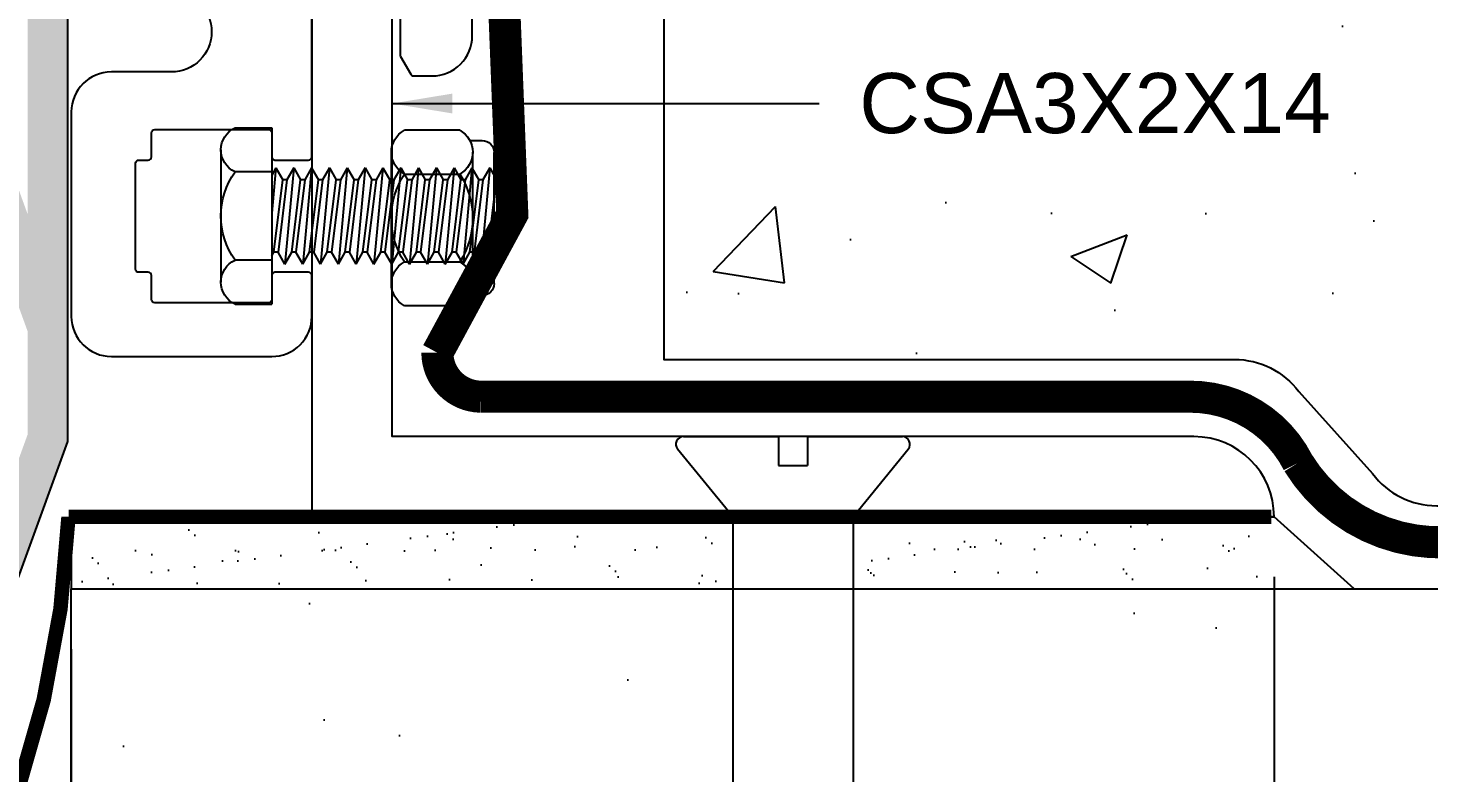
# Model space of a CAD drawing. Header units: inches. Extents: x 7.7 to 47.3, y -8.1 to 5.2.
# Drawn here: x 21.328 to 25.696, y -2.976 to -0.653 of the extents above; entities that cross this region are included whole.
import ezdxf

# ---------------------------------------------------------------- set-up
doc = ezdxf.new("R2010")
doc.units = ezdxf.units.IN
doc.header["$MEASUREMENT"] = 0
for name, color, linetype in [('Anchors', 4, 'Continuous'), ('Conditions', 1, 'Continuous'), ('Dimensions', 3, 'Continuous'), ('Fillers', 2, 'Continuous'), ('Metals', 7, 'Continuous'), ('Seal', 5, 'Continuous'), ('Text', 2, 'Continuous')]:
    doc.layers.add(name, color=color, linetype=linetype)
doc.styles.add('ARIAL', font='arial.ttf')
doc.dimstyles.new('Arial', dxfattribs={"dimscale": 1.5, "dimtxt": 0.125, "dimasz": 0.125, "dimexe": 0.125, "dimexo": 0.125, "dimgap": 0.125, "dimtad": 0, "dimtih": 1, "dimtoh": 1, "dimdec": 4, "dimzin": 0, "dimdsep": 46, "dimlunit": 4, "dimtxsty": 'ARIAL', "dimcen": 0.125, "dimadec": 0, "dimazin": 0, "dimtfac": 1, "dimtdec": 4, "dimtofl": 0, "dimtmove": 0, "dimatfit": 3, "dimfxl": 0, "dimfrac": 2, "dimtolj": 1, "dimtzin": 0, "dimarcsym": 0})
pattern_1 = [(37.50000000000001, (8.328553818925364, -6.442875566541434), (-0.006299335810960816, 0.1926823769013159), [0, -0.152, 0, -0.17, 0, -0.1625]), (7.499999999999999, (8.328553818925364, -6.442875566541434), (0.1769776705267727, 0.282214606522974), [0, -0.082, 0, -0.137, 0, -0.0525]), (327.5, (8.205553818925367, -6.442875566541434), (0.3114141861751495, 0.0005659053536964499), [0, -0.05, 0, -0.18, 0, -0.235]), (317.5, (8.205553818925367, -6.442875566541434), (0.3006126604572293, 0.08776755649342492), [0, -0.025, 0, -0.118, 0, -0.135])]

# ---------------------------------------------------------------- blocks, each defined once
blk = doc.blocks.new('PLZ1')
blk.add_lwpolyline([(0.2649999999999997, 8.881784197001252e-16, -0.4142135623730711), (0.2749999999999995, -0.009999999999999787), (0.2750000000000021, -0.5598205080756875, 0.1316524975873954), (0.2763397459621579, -0.5648205080756883), (0.3081976404784053, -0.6199999999999983, 0.2679491924311732), (0.3168578945162501, -0.6249999999999991), (0.3750000000000018, -0.6249999999999991, 0.414213562373097), (0.5000000000000018, -0.4999999999999991), (0.4999999999999973, 0.7850000000000019, 1), (0.3199999999999978, 0.785000000000001, -0.1989123673796777), (0.3170710678118633, 0.7779289321881349), (0.3012132034355937, 0.7620710678118661, 0.4142135623730763), (0.3012132034355937, 0.7479289321881355), (0.3170710678118633, 0.7320710678118658, -0.1989123673796564), (0.3199999999999978, 0.7250000000000005, -0.1989123673796497), (0.3170710678118633, 0.7179289321881361), (0.3012132034355945, 0.7020710678118665, 0.4142135623731135), (0.3012132034355945, 0.687928932188135), (0.3170710678118633, 0.6720710678118662, -0.1989123673796546), (0.3199999999999987, 0.6650000000000009, -0.198912367379622), (0.3170710678118642, 0.6579289321881365), (0.3012132034355945, 0.642071067811866, 0.4142135623730765), (0.3012132034355945, 0.6279289321881345), (0.3170710678118633, 0.6120710678118657, -0.1989123673796316), (0.3199999999999978, 0.6050000000000004, -0.1989123673796566), (0.3170710678118633, 0.5979289321881351), (0.3012132034355945, 0.5820710678118663, 0.4142135623730949), (0.3012132034355954, 0.5679289321881349), (0.3170710678118633, 0.5520710678118661, -0.1989123673796383), (0.3199999999999987, 0.5450000000000008, -0.1989123673796336), (0.3170710678118642, 0.5379289321881364), (0.3012132034355945, 0.5220710678118659, 0.4142135623730953), (0.3012132034355945, 0.5079289321881353), (0.3170710678118642, 0.4920710678118665, -0.1989123673796485), (0.3199999999999987, 0.4850000000000003), (0.3199999999999985, 0.3220000000000001, -0.936089839049128), (0.240347930773738, 0.3167356476109759), (0.2211529076102021, 0.4613160880972567, 0.376061697724795), (0.211239890303637, 0.4699999999999998), (0.1299999999999981, 0.47, -0.4142135623730648), (0.1199999999999983, 0.4800000000000006), (0.1199999999999977, 0.7600000000000007, -0.414213562373097), (0.1299999999999975, 0.7700000000000005), (0.1499999999999979, 0.7700000000000005, 0.4142135623730951), (0.1599999999999977, 0.7800000000000002), (0.1599999999999968, 0.9375000000000002, 0.4142135623731011), (0.09749999999999504, 1.000000000000001), (-0.08750000000000369, 0.9999999999999993, 0.4142135623730909), (-0.1500000000000037, 0.9374999999999993), (-0.1500000000000012, 0.2624999999999986, -0.414213562373095), (-0.2125000000000012, 0.1999999999999995), (-0.4375000000000009, 0.1999999999999986, -0.4142135623730907), (-0.5000000000000009, 0.2624999999999977), (-0.5000000000000018, 0.4241116523516795, -0.1989123673796602), (-0.4816941738241614, 0.468305826175839), (-0.3683058261758425, 0.5816941738241568, 0.1989123673796586), (-0.3500000000000021, 0.6258883476483164), (-0.3500000000000021, 0.6374999999999986, 0.1989123673796728), (-0.3529289321881366, 0.6445710678118648), (-0.3687867965644063, 0.6604289321881336, -0.4142135623730583), (-0.3687867965644063, 0.6745710678118642), (-0.3529289321881375, 0.690428932188133, 0.1989123673796797), (-0.350000000000003, 0.6974999999999991, 0.1989123673796383), (-0.3529289321881375, 0.7045710678118644), (-0.3687867965644063, 0.7204289321881332, -0.4142135623730951), (-0.3687867965644063, 0.7345710678118638), (-0.3529289321881375, 0.7504289321881334, 0.1989123673796432), (-0.3500000000000025, 0.7574999999999987, 0.1989123673796546), (-0.3529289321881375, 0.764571067811864), (-0.3687867965644063, 0.7804289321881328, -0.4142135623731131), (-0.3687867965644063, 0.7945710678118643), (-0.3529289321881375, 0.810428932188133, 0.198912367379643), (-0.3500000000000025, 0.8174999999999983, 0.1989123673796778), (-0.3529289321881375, 0.8245710678118645), (-0.3687867965644063, 0.8404289321881333, -0.4142135623730396), (-0.3687867965644063, 0.8545710678118639), (-0.3529289321881375, 0.8704289321881327, 0.1989123673796892), (-0.3500000000000025, 0.8774999999999988, 0.1989123673796612), (-0.3529289321881375, 0.8845710678118641), (-0.3687867965644063, 0.9004289321881329, -0.4142135623730949), (-0.3687867965644063, 0.9145710678118644), (-0.3529289321881375, 0.9304289321881332, 0.1989123673796681), (-0.3500000000000034, 0.9374999999999993, 0.4142135623730908), (-0.4125000000000039, 0.9999999999999984), (-0.6875000000000033, 0.9999999999999976, 0.4142135623730929), (-0.7500000000000033, 0.9374999999999976), (-0.7499999999999991, -0.2375000000000032, 0.4142135623730929), (-0.6249999999999991, -0.3625000000000023), (-0.4374999999999991, -0.3625000000000023, -1), (-0.4374999999999982, -0.6125000000000014), (-0.6249999999999973, -0.6125000000000014, 0.4142135623730929), (-0.7499999999999974, -0.7374999999999996), (-0.7499999999999958, -1.375000000000004, 0.4142135623730907), (-0.6249999999999944, -1.500000000000002), (-0.1249999999999949, -1.500000000000001, 0.4142135623730991), (5.10702591327572e-15, -1.374999999999999), (3.33066907387547e-15, -1.247499999999999, 0.4142135623729931), (-0.009999999999995568, -1.2375), (-0.1149999999999969, -1.237500000000001, 0.414213562373019), (-0.1249999999999958, -1.247499999999999), (-0.1249999999999958, -1.3225, -0.414213562373069), (-0.1349999999999956, -1.3325), (-0.489999999999996, -1.332500000000002, -0.4142135623730129), (-0.4999999999999958, -1.322500000000002), (-0.4999999999999967, -1.247500000000003, 0.4142135623731492), (-0.5099999999999965, -1.237500000000001), (-0.5399999999999958, -1.237500000000001, -0.4142135623730909), (-0.5499999999999965, -1.227500000000002), (-0.5499999999999974, -0.8975000000000015, -0.414213562373097), (-0.5399999999999974, -0.8875000000000017), (-0.5099999999999971, -0.8875000000000017, 0.414213562373017), (-0.4999999999999973, -0.877500000000002), (-0.4999999999999982, -0.8025000000000027, -0.414213562373162), (-0.4899999999999975, -0.7925000000000011), (-0.134999999999998, -0.7925000000000013, -0.4142135623730711), (-0.1249999999999973, -0.8024999999999993), (-0.1249999999999973, -0.8775000000000004, 0.4142135623730649), (-0.1149999999999975, -0.8875000000000002), (-0.009999999999997122, -0.8875000000000002, 0.4142135623730951), (2.664535259100376e-15, -0.8774999999999986), (0, -0.009999999999999787, -0.414213562373097), (0.009999999999999787, 0)], format="xyb", close=True)
blk = doc.blocks.new('SSSA38278')
for p, q in [((-0.3410917030552501, 0), (-0.04499999999999993, 0)), ((-0.04499999999999993, 0), (-0.04499999999999993, -0.0900000000000003)), ((0.04499999999999993, 0), (0.3410917030552501, 0)), ((0.04499999999999993, 0), (0.04499999999999993, -0.0900000000000003)), ((-0.1908703131649041, -0.2461718594536868), (-0.3596635241220589, -0.03896466187570535)), ((0.1908703131649094, -0.2461718594536846), (0.3596635241220589, -0.03896466187570535)), ((-0.04499999999999993, -0.0900000000000003), (0.04499999999999993, -0.0900000000000003)), ((-0.1874999999999982, -0.2556455273873652), (-0.1874999999999982, -2.982017284537589)), ((0.1875000000000036, -0.2556455273873635), (0.1875000000000018, -2.982017284537589)), ((-0.1874999999999964, -1.262082627302169), (0.1875000000000018, -1.262082627302169)), ((-0.107999999999997, -1.829682116234681), (-0.107999999999997, -1.840454784537589)), ((0.1080000000000023, -1.829682116234681), (0.1080000000000023, -1.840454784537588)), ((-0.1574999999999989, -1.843436366659417), (-0.1574999999999989, -2.386931697991244)), ((-0.134999999999998, -1.856954784537589), (-0.107999999999997, -1.840454784537589)), ((-0.134999999999998, -1.856954784537589), (-0.08889864371304235, -1.848951076848881)), ((-0.134999999999998, -1.856954784537589), (-0.1079999999999988, -1.873454784537588)), ((-0.107999999999997, -1.840454784537589), (-0.0982781740797094, -1.838345013287526)), ((-0.07755083171936761, -1.866846892115577), (-0.1079999999999988, -1.873454784537588)), ((-0.1079999999999988, -1.873454784537588), (-0.1079999999999988, -1.887329784537589)), ((0.1080000000000023, -1.873454784537588), (0.07228235678833528, -1.881206009192898)), ((0.07750789089902987, -1.86693605347873), (0.1350000000000016, -1.856954784537589)), ((0.09329853054770254, -1.843645207595813), (0.1080000000000023, -1.840454784537589)), ((0.1350000000000016, -1.856954784537589), (0.1080000000000023, -1.840454784537589)), ((0.1350000000000016, -1.856954784537589), (0.1080000000000023, -1.873454784537588)), ((0.1080000000000023, -1.873454784537588), (0.1080000000000023, -1.887329784537588)), ((0.1575000000000006, -1.843436366659417), (0.1575000000000006, -2.386931697991244)), ((-0.134999999999998, -1.903829784537589), (-0.1079999999999988, -1.887329784537589)), ((-0.134999999999998, -1.903829784537589), (-0.07052462396477566, -1.892636142864807)), ((-0.134999999999998, -1.903829784537589), (-0.1079999999999988, -1.920329784537588)), ((-0.1079999999999988, -1.887329784537589), (-0.07269793225857768, -1.879668745531204)), ((-0.07049999999999912, -1.912191763704255), (-0.1079999999999988, -1.920329784537588)), ((-0.1079999999999988, -1.920329784537588), (-0.1079999999999988, -1.934204784537589)), ((-0.07049999999999912, -1.896426117648689), (-0.07049999999999912, -2.333941947001973)), ((0.07050000000000267, -1.895467805370922), (0.1080000000000023, -1.887329784537588)), ((0.0705000000000009, -1.896426117648689), (0.0705000000000009, -2.333941947001973)), ((0.0705000000000009, -1.915027701204256), (0.1350000000000016, -1.903829784537589)), ((0.07050000000000267, -1.915027701204255), (0.1350000000000016, -1.903829784537589)), ((0.1080000000000023, -1.920329784537588), (0.0705000000000009, -1.928467805370922)), ((0.1350000000000016, -1.903829784537589), (0.1080000000000023, -1.887329784537589)), ((0.1350000000000016, -1.903829784537589), (0.1080000000000023, -1.920329784537588)), ((0.1080000000000023, -1.920329784537588), (0.1080000000000023, -1.934204784537588)), ((-0.134999999999998, -1.950704784537589), (-0.1079999999999988, -1.934204784537589)), ((-0.134999999999998, -1.950704784537589), (-0.07049999999999912, -1.939506867870922)), ((-0.134999999999998, -1.950704784537589), (-0.1079999999999988, -1.967204784537588)), ((-0.1079999999999988, -1.934204784537589), (-0.07049999999999912, -1.926066763704256)), ((-0.07049999999999912, -1.959066763704255), (-0.1079999999999988, -1.967204784537588)), ((0.0705000000000009, -1.942342805370922), (0.1080000000000023, -1.934204784537589)), ((0.0705000000000009, -1.961902701204256), (0.1350000000000016, -1.950704784537589)), ((0.1350000000000016, -1.950704784537589), (0.1080000000000023, -1.934204784537589)), ((0.1350000000000016, -1.950704784537589), (0.1080000000000023, -1.967204784537588)), ((-0.134999999999998, -1.997579784537589), (-0.1079999999999988, -1.981079784537589)), ((-0.134999999999998, -1.997579784537589), (-0.07049999999999912, -1.986381867870922)), ((-0.134999999999998, -1.997579784537589), (-0.1079999999999988, -2.014079784537588)), ((-0.1079999999999988, -1.967204784537588), (-0.1079999999999988, -1.981079784537589)), ((-0.1079999999999988, -1.981079784537589), (-0.07049999999999912, -1.972941763704256)), ((-0.07049999999999912, -2.005941763704255), (-0.1079999999999988, -2.014079784537588)), ((0.1080000000000023, -1.967204784537588), (0.0705000000000009, -1.975342805370922)), ((0.0705000000000009, -1.989217805370922), (0.1080000000000023, -1.981079784537589)), ((0.0705000000000009, -2.008777701204256), (0.1350000000000016, -1.997579784537589)), ((0.1080000000000023, -1.967204784537588), (0.1080000000000023, -1.981079784537588)), ((0.1350000000000016, -1.997579784537589), (0.1080000000000023, -1.981079784537589)), ((0.1350000000000016, -1.997579784537589), (0.1080000000000023, -2.014079784537588)), ((-0.134999999999998, -2.044454784537589), (-0.1079999999999988, -2.027954784537589)), ((-0.134999999999998, -2.044454784537589), (-0.07049999999999912, -2.033256867870922)), ((-0.134999999999998, -2.044454784537589), (-0.1079999999999988, -2.060954784537588)), ((-0.1079999999999988, -2.014079784537588), (-0.1079999999999988, -2.027954784537589)), ((-0.1079999999999988, -2.027954784537589), (-0.07049999999999912, -2.019816763704256)), ((-0.07049999999999912, -2.052816763704255), (-0.1079999999999988, -2.060954784537588)), ((0.1080000000000023, -2.014079784537588), (0.0705000000000009, -2.022217805370922)), ((0.0705000000000009, -2.036092805370922), (0.1080000000000023, -2.027954784537589)), ((0.0705000000000009, -2.055652701204256), (0.1350000000000016, -2.044454784537589)), ((0.1080000000000023, -2.014079784537588), (0.1080000000000023, -2.027954784537588)), ((0.1350000000000016, -2.044454784537589), (0.1080000000000023, -2.027954784537589)), ((0.1350000000000016, -2.044454784537589), (0.1080000000000023, -2.060954784537588)), ((-0.134999999999998, -2.091329784537589), (-0.1079999999999988, -2.074829784537589)), ((-0.134999999999998, -2.091329784537589), (-0.07049999999999912, -2.080131867870922)), ((-0.134999999999998, -2.091329784537589), (-0.1079999999999988, -2.107829784537588)), ((-0.1079999999999988, -2.060954784537588), (-0.1079999999999988, -2.074829784537589)), ((-0.1079999999999988, -2.074829784537589), (-0.07049999999999912, -2.066691763704255)), ((0.1080000000000023, -2.060954784537588), (0.0705000000000009, -2.069092805370922)), ((0.0705000000000009, -2.082967805370922), (0.1080000000000023, -2.074829784537589)), ((0.0705000000000009, -2.102527701204256), (0.1350000000000016, -2.091329784537589)), ((0.1080000000000023, -2.060954784537588), (0.1080000000000023, -2.074829784537588)), ((0.1350000000000016, -2.091329784537589), (0.1080000000000023, -2.074829784537589)), ((0.1350000000000016, -2.091329784537589), (0.1080000000000023, -2.107829784537588)), ((-0.134999999999998, -2.138204784537589), (-0.1079999999999988, -2.121704784537589)), ((-0.134999999999998, -2.138204784537589), (-0.07049999999999912, -2.127006867870922)), ((-0.134999999999998, -2.138204784537589), (-0.1079999999999988, -2.154704784537588)), ((-0.07049999999999912, -2.099691763704255), (-0.1079999999999988, -2.107829784537588)), ((-0.1079999999999988, -2.107829784537588), (-0.1079999999999988, -2.121704784537589)), ((-0.1079999999999988, -2.121704784537589), (-0.07049999999999912, -2.113566763704255)), ((0.1080000000000023, -2.107829784537588), (0.0705000000000009, -2.115967805370922)), ((0.0705000000000009, -2.129842805370922), (0.1080000000000023, -2.121704784537589)), ((0.0705000000000009, -2.149402701204256), (0.1350000000000016, -2.138204784537589)), ((0.1080000000000023, -2.107829784537588), (0.1080000000000023, -2.121704784537588)), ((0.1350000000000016, -2.138204784537589), (0.1080000000000023, -2.121704784537589)), ((0.1350000000000016, -2.138204784537589), (0.1080000000000023, -2.154704784537588)), ((-0.134999999999998, -2.185079784537589), (-0.1079999999999988, -2.168579784537589)), ((-0.134999999999998, -2.185079784537589), (-0.07049999999999912, -2.173881867870922)), ((-0.07049999999999912, -2.146566763704255), (-0.1079999999999988, -2.154704784537588)), ((-0.1079999999999988, -2.154704784537588), (-0.1079999999999988, -2.168579784537589)), ((-0.1079999999999988, -2.168579784537589), (-0.07049999999999912, -2.160441763704256)), ((0.1080000000000023, -2.154704784537588), (0.0705000000000009, -2.162842805370922)), ((0.0705000000000009, -2.176717805370922), (0.1080000000000023, -2.168579784537589)), ((0.1080000000000023, -2.154704784537588), (0.1080000000000023, -2.168579784537588)), ((0.1350000000000016, -2.185079784537589), (0.1080000000000023, -2.168579784537589)), ((-0.134999999999998, -2.185079784537589), (-0.1079999999999988, -2.201579784537588)), ((-0.134999999999998, -2.231954784537589), (-0.1079999999999988, -2.215454784537589)), ((-0.134999999999998, -2.231954784537589), (-0.07049999999999912, -2.220756867870922)), ((-0.07049999999999912, -2.193441763704255), (-0.1079999999999988, -2.201579784537588)), ((-0.1079999999999988, -2.201579784537588), (-0.1079999999999988, -2.215454784537589)), ((-0.1079999999999988, -2.215454784537589), (-0.07049999999999912, -2.207316763704255)), ((0.0705000000000009, -2.196277701204256), (0.1350000000000016, -2.185079784537589)), ((0.1080000000000023, -2.201579784537588), (0.0705000000000009, -2.209717805370922)), ((0.0705000000000009, -2.223592805370922), (0.1080000000000023, -2.215454784537589)), ((0.1350000000000016, -2.185079784537589), (0.1080000000000023, -2.201579784537588)), ((0.1080000000000023, -2.201579784537588), (0.1080000000000023, -2.215454784537588)), ((0.1350000000000016, -2.231954784537589), (0.1080000000000023, -2.215454784537589)), ((-0.134999999999998, -2.231954784537589), (-0.1079999999999988, -2.248454784537588)), ((-0.134999999999998, -2.278829784537589), (-0.1079999999999988, -2.262329784537589)), ((-0.134999999999998, -2.278829784537589), (-0.07049999999999912, -2.267631867870922)), ((-0.07049999999999912, -2.240316763704255), (-0.1079999999999988, -2.248454784537588)), ((-0.1079999999999988, -2.248454784537588), (-0.1079999999999988, -2.262329784537589)), ((-0.1079999999999988, -2.262329784537589), (-0.07049999999999912, -2.254191763704255)), ((0.0705000000000009, -2.243152701204256), (0.1350000000000016, -2.231954784537589)), ((0.1080000000000023, -2.248454784537588), (0.0705000000000009, -2.256592805370922)), ((0.0705000000000009, -2.270467805370922), (0.1080000000000023, -2.262329784537589)), ((0.1350000000000016, -2.231954784537589), (0.1080000000000023, -2.248454784537588)), ((0.1080000000000023, -2.248454784537588), (0.1080000000000023, -2.262329784537588)), ((0.1350000000000016, -2.278829784537589), (0.1080000000000023, -2.262329784537589)), ((-0.134999999999998, -2.278829784537589), (-0.1079999999999988, -2.295329784537588)), ((-0.134999999999998, -2.325704784537589), (-0.1079999999999988, -2.309204784537589)), ((-0.134999999999998, -2.325704784537589), (-0.07049999999999912, -2.314506867870922)), ((-0.07049999999999912, -2.287191763704255), (-0.1079999999999988, -2.295329784537588)), ((-0.1079999999999988, -2.295329784537588), (-0.1079999999999988, -2.309204784537589)), ((-0.1079999999999988, -2.309204784537589), (-0.07049999999999912, -2.301066763704255)), ((0.0705000000000009, -2.290027701204256), (0.1350000000000016, -2.278829784537589)), ((0.1080000000000023, -2.295329784537588), (0.0705000000000009, -2.303467805370922)), ((0.1350000000000016, -2.278829784537589), (0.1080000000000023, -2.295329784537588)), ((0.1080000000000023, -2.295329784537588), (0.1080000000000023, -2.400685948415981)), ((-0.134999999999998, -2.325704784537589), (-0.1079999999999988, -2.342204784537588)), ((-0.07049646382132302, -2.33406599630437), (-0.1079999999999988, -2.342204784537588)), ((-0.1079999999999988, -2.342204784537588), (-0.1079999999999988, -2.40068594841598)), ((-0.1659559178781702, -2.419725780113072), (-0.1659559178781702, -2.982017284537589)), ((-0.1434559178781694, -2.419725780113072), (-0.1434559178781694, -2.982017284537589)), ((0.1434559178781729, -2.419725780113072), (0.1434559178781729, -2.982017284537589)), ((0.1659559178781738, -2.419725780113072), (0.1659559178781738, -2.982017284537589)), ((-0.1874999999999982, -3.052892284537589), (-0.1681891304347811, -2.982017284537589)), ((-0.1874999999999982, -2.982017284537589), (0.1875000000000018, -2.982017284537589)), ((0.1681891304347847, -2.982017284537589), (0.1875000000000018, -3.052892284537589)), ((-0.1874999999999982, -3.052892284537589), (0.1875000000000018, -3.052892284537589)), ((-0.1874999999999982, -3.052892284537589), (-0.1874999999999982, -3.099392284537589)), ((0.1875000000000018, -3.052892284537589), (0.1875000000000018, -3.099392284537589)), ((-0.1874999999999982, -3.099392284537589), (0.1875000000000018, -3.099392284537589)), ((-0.1874999999999982, -3.099392284537589), (-0.1740766062413392, -3.122642284537589)), ((0.1875000000000018, -3.099392284537589), (0.1740766062413428, -3.122642284537589)), ((-0.1740766062413392, -3.122642284537589), (0.1740766062413428, -3.122642284537589))]:
    blk.add_line(p, q)
for centre, radius, start, end in [((-0.3410917030552501, -0.02390829694312524), 0.023908296943125, 90, 219.0320349742311), ((0.3410917030552501, -0.02390829694312524), 0.023908296943125, 320.9679650257689, 90), ((-0.2024999999999988, -0.2556455273873652), 0.015, 0, 39.16663052520645), ((0.2025000000000041, -0.2556455273873635), 0.015, 140.8333694747935, 180), ((-0.1351107510619762, -1.843436366659418), 0.05238924893802194, 168.9393985735235, 179.9999999999991), ((-0.1594670415355157, -1.838675243002072), 0.02757197301756856, 135.0000000000002, 168.9393985735235), ((-0.1594670415355157, -1.838675243002072), 0.02757197301756785, 101.0606014264763, 135.0000000000003), ((-0.1547059178781698, -1.86303153347561), 0.05238924893802094, 76.61230277806827, 101.060601426476), ((-0.1051107510619769, -1.843436366659416), 0.05238924893802194, 168.9393985735254, 180.000000000001), ((-0.1294670415355146, -1.838675243002072), 0.02757197301756856, 135.0000000000002, 168.9393985735235), ((-0.1294670415355146, -1.838675243002072), 0.02757197301756781, 110.9085460338362, 135.0000000000002), ((-0.1607100265405634, -1.888258170099312), 0.07832055272657266, 59.3027814434011, 76.61230277806806), ((-0.179146058819299, -1.919311421108756), 0.1144341469043627, 44.99999999999954, 59.30278144340061), ((0.1791460588193026, -1.919311421108757), 0.1144341469043636, 120.697218556599, 135.0000000000002), ((0.160710026540567, -1.888258170099312), 0.07832055272657247, 103.387697221932, 120.6972185565989), ((0.1294670415355181, -1.838675243002072), 0.02757197301756781, 44.9999999999998, 69.09145396616384), ((0.1547059178781733, -1.86303153347561), 0.05238924893802094, 78.939398573524, 103.3876972219317), ((0.1294670415355181, -1.838675243002073), 0.02757197301756869, 11.06060142647698, 45.00000000000039), ((0.1051107510619804, -1.843436366659416), 0.05238924893802194, 359.9999999999991, 11.06060142647459), ((0.1594670415355193, -1.838675243002071), 0.02757197301756756, 44.99999999999924, 78.9393985735235), ((0.1594670415355175, -1.838675243002073), 0.02757197301756869, 11.06060142647698, 45.00000000000039), ((0.1351107510619798, -1.843436366659418), 0.05238924893802194, 9.15999748261493e-13, 11.06060142647651), ((-0.179146058819299, -1.919311421108757), 0.1144341469043627, 30.69721855659908, 45.00000000000025), ((-0.1480928078098547, -1.900875388830022), 0.07832055272657383, 13.38769722193294, 30.69721855659988), ((0.1480928078098582, -1.900875388830022), 0.07832055272657347, 149.3027814434007, 166.6123027780678), ((0.1791460588193008, -1.919311421108757), 0.1144341469043627, 134.9999999999997, 149.3027814434009), ((-0.1228661711861516, -1.894871280167632), 0.05238924893802151, 358.2992940248777, 13.38769722193558), ((0.1228661711861552, -1.894871280167632), 0.05238924893802151, 166.6123027780644, 181.7007059751223), ((-0.1480928078098547, -2.329492675820639), 0.07832055272657402, 329.3027814434, 346.612302778067), ((-0.1228661711861516, -2.335496784483031), 0.05238924893802106, 346.6123027780645, 1.70070597512229), ((0.1228661711861552, -2.335496784483031), 0.05238924893802106, 178.2992940248777, 193.3876972219355), ((0.1480928078098582, -2.32949267582064), 0.07832055272657361, 193.3876972219321, 210.6972185565991), ((-0.1351107510619762, -2.386931697991244), 0.05238924893802252, 180.000000000001, 191.0606014264766), ((-0.1594670415355157, -2.39169282164859), 0.02757197301756831, 191.0606014264768, 225.0000000000002), ((-0.1051107510619751, -2.386931697991245), 0.05238924893802251, 179.999999999999, 191.0606014264746), ((-0.1294670415355146, -2.39169282164859), 0.02757197301756831, 191.0606014264768, 225.0000000000002), ((-0.179146058819299, -2.311056643541906), 0.1144341469043621, 300.697218556599, 315.0000000000002), ((-0.179146058819299, -2.311056643541905), 0.114434146904363, 314.9999999999999, 329.302781443401), ((0.1791460588193026, -2.311056643541905), 0.114434146904363, 210.6972185565989, 225.0000000000001), ((0.1791460588193026, -2.311056643541905), 0.1144341469043631, 225.0000000000002, 239.3027814434013), ((0.1294670415355181, -2.391692821648589), 0.02757197301756844, 314.9999999999993, 348.9393985735226), ((0.1051107510619786, -2.386931697991245), 0.05238924893802251, 348.9393985735254, 9.66888623164909e-13), ((0.1594670415355193, -2.391692821648589), 0.02757197301756844, 314.9999999999993, 348.9393985735226), ((0.1351107510619798, -2.386931697991244), 0.05238924893802249, 348.9393985735234, 359.9999999999991), ((-0.1594670415355157, -2.39169282164859), 0.02757197301756787, 225, 258.9393985735239), ((-0.1547059178781698, -2.367336531175052), 0.05238924893802088, 258.939398573524, 283.3876972219317), ((-0.1294670415355146, -2.39169282164859), 0.02757197301756801, 224.9999999999989, 249.0914539661632), ((-0.1607100265405634, -2.342109894551349), 0.07832055272657272, 283.3876972219319, 300.6972185565987), ((0.160710026540567, -2.34210989455135), 0.07832055272657241, 239.3027814434009, 256.6123027780679), ((0.1294670415355181, -2.39169282164859), 0.02757197301756801, 290.9085460338368, 315.0000000000009), ((0.1547059178781733, -2.367336531175052), 0.05238924893802088, 256.6123027780683, 281.060601426476), ((0.1594670415355193, -2.39169282164859), 0.0275719730175675, 281.0606014264764, 315.0000000000006)]:
    blk.add_arc(centre, radius, start, end)
blk = doc.blocks.new('*D25')
at = {"layer": 'Defpoints', "color": 0}
for p in [(25.21275184606649, -2.17722463471265), (21.46275184606649, -2.402224634712648), (25.21275184606649, -5.702804673797121)]:
    blk.add_point(p, dxfattribs=at)
at = {"layer": 'Dimensions', "color": 0, "lineweight": -2}
for p, q in [((25.21275184606649, -2.36472463471265), (25.21275184606649, -5.890304673797121)), ((21.46275184606649, -2.589724634712648), (21.46275184606649, -5.890304673797121)), ((21.65025184606649, -5.702804673797121), (22.88884751455217, -5.702804673797121)), ((25.02525184606649, -5.702804673797121), (24.19290617758082, -5.702804673797121))]:
    blk.add_line(p, q, dxfattribs=at)
at = {"layer": 'Dimensions', "color": 0}
for points in [[(21.65025184606649, -5.671554673797121), (21.65025184606649, -5.734054673797121), (21.46275184606649, -5.702804673797121)], [(25.02525184606649, -5.671554673797121), (25.02525184606649, -5.734054673797121), (25.21275184606649, -5.702804673797121)]]:
    blk.add_solid(points, dxfattribs=at)
at = {"layer": 'Dimensions', "color": 0, "insert": (23.54087684606649, -5.702804673797121), "char_height": 0.1875, "attachment_point": 5, "style": 'ARIAL'}
blk.add_mtext('\\A1;3 3/4"\\P [95mm]', dxfattribs=at)
blk = doc.blocks.new('CSA3X2X14')
at = {"layer": 'Metals'}
blk.add_lwpolyline([(0.25, 1.749999999999998, 0.4142135623730961), (0, 2), (0, 0), (3, 0, 0.4142135623730951), (2.75, 0.25), (0.25, 0.25)], format="xyb", close=True, dxfattribs=at)
blk = doc.blocks.new('HLN516SN')
for p, q in [((-0.2046420738343367, 0.3200000000000001), (0.2046420738343367, 0.3200000000000001)), ((-0.241648332876081, 0.2443651969271207), (-0.241648332876081, 0.2829937409582557)), ((0.241648332876081, 0.2443651969271207), (0.241648332876081, 0.2829937409582557)), ((-0.2053121642578127, 0.2533115530599999), (0.2053121642578127, 0.2533115530599999)), ((-0.2737495523437501, 0.2130156189549991), (-0.2737495523437501, 0.04029593410499838)), ((-0.1368747761718753, 0.04029593410500013), (-0.1368747761718753, 0.2130156189549991)), ((0.1368747761718752, 0.04029593410499975), (0.1368747761718752, 0.2130156189549995)), ((0.27374955234375, 0.2130156189549983), (0.27374955234375, 0.04029593410500267)), ((-0.2053121642578127, 0), (0.2053121642578127, 0))]:
    blk.add_line(p, q)
for centre, radius, start, end in [((-0.2046420738343367, 0.2829937409582557), 0.03700625904174437, 90, 180), ((0.2046420738343367, 0.2829937409582557), 0.03700625904174437, 0, 90), ((-0.2053121642578127, 0.1750475974834362), 0.07826395557656364, 29.0208465949254, 150.9791534050746), ((-6.72459486705801e-17, 0.0006996319112443222), 0.2526119211487555, 57.19114240084847, 122.8088575991515), ((0.2053121642578127, 0.1750475974834364), 0.07826395557656342, 29.02084659492475, 150.9791534050753), ((-0.2053121642578127, 0.07826395557656358), 0.07826395557656364, 209.0208465949254, 330.9791534050746), ((-6.377650171862648e-17, 0.2526119211487555), 0.2526119211487555, 237.1911424008485, 302.8088575991515), ((0.2053121642578127, 0.07826395557656339), 0.07826395557656342, 209.0208465949247, 330.9791534050753)]:
    blk.add_arc(centre, radius, start, end)
blk = doc.blocks.new('H51634S')
for p, q in [((-0.20625, 0.1584), (0.20625, 0.1584)), ((-0.275, 0.1143999999999999), (-0.275, 0)), ((-0.1375000000000001, 0), (-0.1375, 0.1144)), ((0.1374999999999998, 0), (0.1374999999999998, 0.1144)), ((0.275, 0.1144000000000001), (0.275, 0)), ((-0.275, 0), (0.275, 0)), ((-0.1500000000000032, -0.01312320444908496), (-0.1271137562753574, 2.465190328815662e-32)), ((-0.1500000000000032, -0.01312320444908496), (-0.008269391949888485, 0)), ((0.1244431218623133, 2.465190328815662e-32), (0.1129999999999966, -0.006561602224538915)), ((-0.1500000000000032, -0.01312320444908519), (-0.113000000000003, -0.03433938000231748)), ((-0.150000000000003, -0.06867876000464077), (0.1499999999999969, -0.04090098222686242)), ((0.1129999999999966, -0.006561602224538915), (-0.113000000000003, -0.03433938000231748)), ((-0.1130000000000028, -0.04746258445140847), (0.1129999999999967, -0.0196848066736299)), ((-0.1130000000000028, -0.04746258445140847), (-0.113000000000003, -0.03433938000231748)), ((0.1129999999999967, -0.0196848066736299), (0.1129999999999966, -0.006561602224538915)), ((0.1499999999999969, -0.0409009822268622), (0.1129999999999967, -0.0196848066736299)), ((0.1499999999999969, -0.04090098222686242), (0.1129999999999967, -0.06211715778009472)), ((-0.150000000000003, -0.06867876000464077), (-0.1130000000000028, -0.04746258445140847)), ((-0.150000000000003, -0.06867876000464099), (-0.1130000000000028, -0.08989493555787328)), ((0.1129999999999967, -0.06211715778009472), (-0.1130000000000028, -0.08989493555787328)), ((-0.1130000000000027, -0.1030181400069643), (0.1129999999999968, -0.0752403622291857)), ((0.1129999999999968, -0.0752403622291857), (0.1129999999999967, -0.06211715778009472)), ((0.149999999999997, -0.096456537782418), (0.1129999999999968, -0.0752403622291857)), ((-0.1500000000000029, -0.1242343155601966), (0.149999999999997, -0.09645653778241822)), ((-0.1500000000000029, -0.1242343155601966), (-0.1130000000000027, -0.1030181400069643)), ((-0.1500000000000029, -0.1242343155601968), (-0.1130000000000027, -0.1454504911134291)), ((-0.1130000000000027, -0.1030181400069643), (-0.1130000000000028, -0.08989493555787328)), ((0.1129999999999968, -0.1176727133356505), (-0.1130000000000027, -0.1454504911134291)), ((-0.1130000000000026, -0.1585736955625201), (0.1129999999999969, -0.1307959177847415)), ((0.149999999999997, -0.09645653778241822), (0.1129999999999968, -0.1176727133356505)), ((0.1129999999999969, -0.1307959177847415), (0.1129999999999968, -0.1176727133356505)), ((0.1499999999999971, -0.1520120933379738), (0.1129999999999969, -0.1307959177847415)), ((-0.1500000000000028, -0.1797898711157524), (0.1499999999999971, -0.152012093337974)), ((-0.1500000000000028, -0.1797898711157524), (-0.1130000000000026, -0.1585736955625201)), ((-0.1130000000000026, -0.1585736955625201), (-0.1130000000000027, -0.1454504911134291)), ((0.1129999999999969, -0.1732282688912063), (-0.1130000000000026, -0.2010060466689849)), ((0.1499999999999971, -0.152012093337974), (0.1129999999999969, -0.1732282688912063)), ((0.112999999999997, -0.1863514733402973), (0.1129999999999969, -0.1732282688912063)), ((-0.1500000000000028, -0.1797898711157526), (-0.1130000000000026, -0.2010060466689849)), ((-0.1500000000000027, -0.2353454266713082), (0.1499999999999972, -0.2075676488935298)), ((-0.1500000000000027, -0.2353454266713082), (-0.1130000000000025, -0.2141292511180759)), ((-0.1130000000000025, -0.2141292511180759), (0.112999999999997, -0.1863514733402973)), ((-0.1130000000000025, -0.2141292511180759), (-0.1130000000000026, -0.2010060466689849)), ((0.1499999999999972, -0.2075676488935296), (0.112999999999997, -0.1863514733402973)), ((0.1499999999999972, -0.2075676488935298), (0.112999999999997, -0.2287838244467621)), ((-0.1500000000000027, -0.2353454266713084), (-0.1130000000000025, -0.2565616022245407)), ((0.112999999999997, -0.2287838244467621), (-0.1130000000000025, -0.2565616022245407)), ((-0.1130000000000024, -0.2696848066736317), (0.1129999999999971, -0.2419070288958531)), ((-0.1130000000000024, -0.2696848066736317), (-0.1130000000000025, -0.2565616022245407)), ((0.1129999999999971, -0.2419070288958531), (0.112999999999997, -0.2287838244467621)), ((0.1499999999999973, -0.2631232044490854), (0.1129999999999971, -0.2419070288958531)), ((-0.1500000000000026, -0.290900982226864), (0.1499999999999973, -0.2631232044490857)), ((-0.1500000000000026, -0.290900982226864), (-0.1130000000000024, -0.2696848066736317)), ((-0.1500000000000026, -0.2909009822268642), (-0.1130000000000024, -0.3121171577800965)), ((0.1129999999999971, -0.284339380002318), (-0.1130000000000024, -0.3121171577800965)), ((-0.1130000000000023, -0.3252403622291875), (0.1129999999999972, -0.2974625844514089)), ((0.1499999999999973, -0.2631232044490857), (0.1129999999999971, -0.284339380002318)), ((0.1129999999999972, -0.2974625844514089), (0.1129999999999971, -0.284339380002318)), ((0.1499999999999974, -0.3186787600046412), (0.1129999999999972, -0.2974625844514089)), ((-0.1500000000000025, -0.3464565377824198), (0.1499999999999974, -0.3186787600046415)), ((-0.1500000000000025, -0.3464565377824198), (-0.1130000000000023, -0.3252403622291875)), ((-0.1500000000000025, -0.34645653778242), (-0.1130000000000023, -0.3676727133356523)), ((-0.1130000000000023, -0.3252403622291875), (-0.1130000000000024, -0.3121171577800965)), ((0.1129999999999972, -0.3398949355578738), (-0.1130000000000023, -0.3676727133356523)), ((0.1499999999999974, -0.3186787600046415), (0.1129999999999972, -0.3398949355578738)), ((0.1129999999999974, -0.3530181400069647), (0.1129999999999972, -0.3398949355578738)), ((-0.1500000000000024, -0.4020120933379756), (0.1499999999999976, -0.3742343155601973)), ((-0.1500000000000024, -0.4020120933379756), (-0.1130000000000022, -0.3807959177847433)), ((-0.1130000000000022, -0.3807959177847433), (0.1129999999999974, -0.3530181400069647)), ((-0.1130000000000022, -0.3807959177847433), (-0.1130000000000023, -0.3676727133356523)), ((0.1499999999999976, -0.374234315560197), (0.1129999999999974, -0.3530181400069647)), ((0.1499999999999976, -0.3742343155601973), (0.1129999999999974, -0.3954504911134296)), ((-0.1500000000000024, -0.4020120933379758), (-0.1130000000000022, -0.4232282688912081)), ((-0.1500000000000023, -0.4575676488935314), (0.1499999999999977, -0.4297898711157531)), ((-0.1500000000000023, -0.4575676488935314), (-0.1130000000000021, -0.4363514733402991)), ((0.1129999999999974, -0.3954504911134296), (-0.1130000000000022, -0.4232282688912081)), ((-0.1130000000000021, -0.4363514733402991), (0.1129999999999975, -0.4085736955625205)), ((-0.1130000000000021, -0.4363514733402991), (-0.1130000000000022, -0.4232282688912081)), ((0.1129999999999975, -0.4085736955625205), (0.1129999999999974, -0.3954504911134296)), ((0.1499999999999977, -0.4297898711157528), (0.1129999999999975, -0.4085736955625205)), ((0.1499999999999977, -0.4297898711157531), (0.1129999999999975, -0.4510060466689854)), ((-0.1500000000000023, -0.4575676488935316), (-0.1130000000000021, -0.4787838244467639)), ((0.1129999999999975, -0.4510060466689854), (-0.1130000000000021, -0.4787838244467639)), ((-0.113000000000002, -0.4919070288958549), (0.1129999999999976, -0.4641292511180763)), ((-0.113000000000002, -0.4919070288958549), (-0.1130000000000021, -0.4787838244467639)), ((0.1129999999999976, -0.4641292511180763), (0.1129999999999975, -0.4510060466689854)), ((0.1499999999999978, -0.4853454266713086), (0.1129999999999976, -0.4641292511180763)), ((-0.1500000000000022, -0.5131232044490872), (0.1499999999999978, -0.4853454266713089)), ((-0.1500000000000022, -0.5131232044490872), (-0.113000000000002, -0.4919070288958549)), ((-0.1500000000000022, -0.5131232044490874), (-0.113000000000002, -0.5343393800023197)), ((0.1129999999999976, -0.5065616022245412), (-0.113000000000002, -0.5343393800023197)), ((-0.1130000000000018, -0.5474625844514107), (0.1129999999999977, -0.5196848066736321)), ((0.1499999999999978, -0.4853454266713089), (0.1129999999999976, -0.5065616022245412)), ((0.1129999999999977, -0.5196848066736321), (0.1129999999999976, -0.5065616022245412)), ((0.1499999999999979, -0.5409009822268644), (0.1129999999999977, -0.5196848066736321)), ((-0.150000000000002, -0.568678760004643), (0.1499999999999979, -0.5409009822268647)), ((-0.150000000000002, -0.568678760004643), (-0.1130000000000018, -0.5474625844514107)), ((-0.1130000000000018, -0.5474625844514107), (-0.113000000000002, -0.5343393800023197)), ((0.1129999999999977, -0.562117157780097), (-0.1130000000000018, -0.5898949355578755)), ((0.1499999999999979, -0.5409009822268647), (0.1129999999999977, -0.562117157780097)), ((0.1129999999999978, -0.575240362229188), (0.1129999999999977, -0.562117157780097)), ((-0.150000000000002, -0.5686787600046432), (-0.1130000000000018, -0.5898949355578755)), ((-0.1500000000000019, -0.6242343155601988), (0.149999999999998, -0.5964565377824205)), ((-0.1500000000000019, -0.6242343155601988), (-0.1130000000000017, -0.6030181400069665)), ((-0.1130000000000017, -0.6030181400069665), (0.1129999999999978, -0.575240362229188)), ((-0.1130000000000017, -0.6030181400069665), (-0.1130000000000018, -0.5898949355578755)), ((0.149999999999998, -0.5964565377824202), (0.1129999999999978, -0.575240362229188)), ((0.149999999999998, -0.5964565377824205), (0.1129999999999978, -0.6176727133356528)), ((-0.1500000000000019, -0.624234315560199), (-0.1130000000000017, -0.6454504911134313)), ((-0.1500000000000018, -0.6797898711157546), (0.1499999999999981, -0.6520120933379763)), ((0.1129999999999978, -0.6176727133356528), (-0.1130000000000017, -0.6454504911134313)), ((-0.1130000000000016, -0.6585736955625223), (0.1129999999999979, -0.6307959177847438)), ((-0.1130000000000016, -0.6585736955625223), (-0.1130000000000017, -0.6454504911134313)), ((0.1129999999999979, -0.6307959177847438), (0.1129999999999978, -0.6176727133356528)), ((0.1499999999999981, -0.652012093337976), (0.1129999999999979, -0.6307959177847438)), ((0.1499999999999981, -0.6520120933379763), (0.1129999999999979, -0.6732282688912086)), ((-0.1500000000000018, -0.6797898711157546), (-0.1130000000000016, -0.6585736955625223)), ((-0.1500000000000018, -0.6797898711157548), (-0.1130000000000016, -0.7010060466689871)), ((0.1129999999999979, -0.6732282688912086), (-0.1130000000000016, -0.7010060466689871)), ((-0.1130000000000015, -0.7141292511180781), (0.112999999999998, -0.6863514733402996)), ((0.112999999999998, -0.6863514733402996), (0.1129999999999979, -0.6732282688912086)), ((0.1499999999999982, -0.7075676488935319), (0.112999999999998, -0.6863514733402996)), ((-0.1500000000000017, -0.7353454266713104), (0.1499999999999982, -0.7075676488935321)), ((-0.1500000000000017, -0.7353454266713104), (-0.1130000000000015, -0.7141292511180781)), ((-0.1500000000000017, -0.7353454266713106), (-0.1244431218623253, -0.75)), ((-0.1130000000000015, -0.7141292511180781), (-0.1130000000000016, -0.7010060466689871)), ((0.112999999999998, -0.7287838244467644), (-0.05961480430112242, -0.75)), ((0.112999999999998, -0.7287838244467644), (0.06027445407713888, -0.75)), ((0.1499999999999982, -0.7075676488935321), (0.112999999999998, -0.7287838244467644)), ((-0.1244431218623252, -0.75), (0.06027445407713892, -0.75))]:
    blk.add_line(p, q)
for centre, radius, start, end in [((-0.20625, 0.08268906250000006), 0.07571093749999994, 24.76151385761418, 155.2384861423857), ((-1.221245327087672e-16, -0.07844374999999973), 0.2368437499999998, 54.51065674988613, 125.4893432501139), ((0.20625, 0.08268906249999988), 0.07571093750000013, 24.76151385761451, 155.2384861423856)]:
    blk.add_arc(centre, radius, start, end)
for p in [(-0.1130000000000028, -0.04746258445140847), (-0.1130000000000027, -0.1030181400069643), (-0.1130000000000026, -0.1585736955625201), (-0.1130000000000025, -0.2141292511180759), (-0.1130000000000024, -0.2696848066736317), (-0.1130000000000023, -0.3252403622291875), (-0.1130000000000022, -0.3807959177847433), (-0.1130000000000021, -0.4363514733402991), (-0.113000000000002, -0.4919070288958549), (-0.1130000000000018, -0.5474625844514107), (-0.1130000000000017, -0.6030181400069665), (-0.1130000000000016, -0.6585736955625223), (-0.1130000000000015, -0.7141292511180781)]:
    blk.add_point(p)
blk = doc.blocks.new('SSPD600')
h = blk.add_hatch(color=256)
h.paths.add_polyline_path([(3.313863090795279, 0.03000000000000294), (3.08174999999989, -0.6935841450781073), (2.8496369092045, 0.02999999999999933), (2.134363090795325, 0.03000000000000111), (1.870999999999933, -0.6935841450781081), (1.527563457665982, 0.2499999999999947), (1.249999999999956, 0.2499999999999947), (1.249999999999957, 0.1249999999999982), (0, 0.1249999999999982), (0, 0), (0.570999999999982, 1.77635683940025e-15, -0.4142135623730869), (0.633999999999979, -0.06299999999999706), (0.633999999999979, -0.6969999999999706), (0.696999999999977, -0.7599999999999714), (0.7419999999999733, -0.7599999999999714), (0.9244335495460998, -0.5775664504538494), (0.8678650070511775, -0.5209979079589254), (0.7496066017177734, -0.6392563132923303, -0.6681786379192087), (0.7239999999999753, -0.6286497115745284), (0.7239999999999753, -0.4499999999999797, -0.4142135623730885), (0.7639999999999736, -0.4099999999999806, 0.414213562373095), (0.8039999999999727, -0.3699999999999815), (0.8039999999999727, -0.06299999999999706, -0.4142135623730951), (0.8669999999999716, 1.77635683940025e-15), (1.186999999999959, 1.77635683940025e-15, -0.4142135623730872), (1.249999999999956, -0.06299999999999711), (1.249999999999953, -2.765243172579735), (1.51861526720523, -3.503257553746996, 0.3152987888789879), (1.87099999999994, -3.749999999999863, 0.3152987888789804), (2.223384732794639, -3.503257553746997), (2.49199999999991, -2.76524317257974), (2.760615267205186, -3.503257553747, 0.2925142863903485), (3.081749999999889, -3.748695648221782, 0.2746935280229802), (3.402884732794595, -3.503257553746992), (3.671499999999869, -2.897533122415692), (3.94011526720514, -3.503257553747, 0.2925142863903493), (4.261249999999844, -3.748695648221782, 0.2984658077036715), (4.58238473279455, -3.503257553746995), (4.850999999999821, -2.897533122415716), (5.1196152672051, -3.503257553747, 0.2925142863903497), (5.440749999999799, -3.748695648221782, 0.2640128131684251), (5.761884732794504, -3.503257553746999), (6.030499999999776, -2.765243172579735), (6.299115267205055, -3.503257553746996, 0.3152987888789847), (6.651499999999761, -3.749999999999863, 0.3152987888789819), (7.003884732794464, -3.503257553746995), (7.272499999999733, -2.76524317257974), (7.272499999999733, -0.06299999999999706, -0.4142135623730787), (7.335499999999731, 1.77635683940025e-15), (7.655499999999721, 1.77635683940025e-15, -0.4142135623730951), (7.71849999999972, -0.06299999999999706), (7.71849999999972, -0.369999999999985, 0.4142135623730785), (7.758499999999717, -0.4099999999999824, -0.4142135623730918), (7.798499999999715, -0.4499999999999802), (7.798499999999715, -0.6286497115745302, -0.6681786379192695), (7.772893398281914, -0.6392563132923275), (7.654634992948512, -0.5209979079589241), (7.59806645045359, -0.5775664504538469), (7.780499999999718, -0.7599999999999729), (7.825499999999721, -0.7599999999999734), (7.888499999999709, -0.6969999999999745), (7.888499999999711, -0.06299999999999706, -0.4142135623730951), (7.95149999999971, 1.77635683940025e-15), (8.522499999999692, 1.77635683940025e-15), (8.522499999999692, 0.1249999999999982), (7.272499999999731, 0.1249999999999982), (7.272499999999733, 0.2499999999999929), (6.994936542333706, 0.2499999999999964), (6.651499999999757, -0.6935841450781108), (6.388136909204366, 0.03000000000000294), (5.672863090795193, 0.03000000000000291), (5.440749999999799, -0.6935841450781111), (5.20863690920441, 0.03000000000000469), (4.493363090795238, 0.03000000000000114), (4.261249999999844, -0.6935841450781111), (4.029136909204453, 0.03000000000000291)])
h.paths.add_polyline_path([(3.93796082546314, -0.0949999999999882), (4.195613055353483, -0.8981992846840894), (3.671499999999869, -2.532057572395329), (3.14738694464625, -0.8981992846840889), (3.405039174536591, -0.09499999999998998)], flags=16)
h.paths.add_polyline_path([(3.016113055353532, -0.8981992846840876), (2.514556388839352, -2.461740791560173), (1.937511110779673, -0.8763219200882932), (2.221889033071532, -0.09499999999998998), (2.758460825463188, -0.09499999999999537)], flags=16)
h.paths.add_polyline_path([(4.584539174536548, -0.09499999999998993), (5.117460825463096, -0.0949999999999882), (5.37511305535344, -0.8981992846840872), (4.850999999999818, -2.532057572395347), (4.326886944646201, -0.8981992846840943)], flags=16)
h.paths.add_polyline_path([(3.081749999999891, -1.102814424290072), (3.59738444290325, -2.710241675646364), (3.286195145183713, -3.458384010772994, -0.2603241482600675), (3.079754394362844, -3.622779599050771, -0.2790076256030988), (2.878076844803416, -3.460505035831288), (2.584333097608406, -2.653450723307008)], flags=16)
h.paths.add_polyline_path([(4.261249999999844, -1.102814424290077), (4.776896729538226, -2.710279977726946), (4.464665006629332, -3.461214293189949, -0.2882746981297682), (4.261916306203108, -3.623122223256372, -0.2819026123962139), (4.057576844803382, -3.460505035831316), (3.745606342903971, -2.710270399763536)], flags=16)
h.paths.add_polyline_path([(1.804488889220191, -0.8763219200882919), (1.374999999999948, -2.056332945127556), (1.37499999999995, -0.06299999999999706, 0.08563797076646182), (1.364129895839132, 5.329070518200751e-15), (1.374999999999948, 7.105427357601002e-15), (1.374999999999951, 0.1250000000000017), (1.44003751538977, 0.1250000000000018)], flags=16)
h.paths.add_polyline_path([(5.764039174536501, -0.09499999999998998), (6.300610966928158, -0.09499999999998998), (6.584988889220018, -0.8763219200882955), (6.03049999999978, -2.39976762255939), (6.007943611160332, -2.461740791560178), (5.506386944646158, -0.8981992846840876)], flags=16)
h.paths.add_polyline_path([(1.870999999999932, -1.059059695098474), (2.425488889220169, -2.582505397569552), (2.105923155196407, -3.460505035831291, -0.3152987888789797), (1.870999999999938, -3.62499999999987, -0.3152987888789884), (1.636076844803462, -3.460505035831291), (1.374999999999947, -2.743202299991174), (1.374999999999947, -2.421808495147924)], flags=16)
h.paths.add_polyline_path([(5.440749999999795, -1.102814424290071), (5.938166902391282, -2.653450723307009), (5.645657130373948, -3.457114716894464, -0.248102809325743), (5.437557923772724, -3.622616121012149, -0.2777064699222367), (5.23707684480333, -3.460505035831285), (4.925106342903922, -2.710270399763556)], flags=16)
h.paths.add_polyline_path([(6.651499999999755, -1.059059695098476), (7.147499999999742, -2.421808495147927), (7.14749999999974, -2.743202299991172), (6.886423155196226, -3.460505035831291, -0.3152987888789881), (6.65149999999975, -3.62499999999987, -0.3152987888789797), (6.416576844803281, -3.460505035831291), (6.097011110779519, -2.582505397569552)], flags=16)
h.paths.add_polyline_path([(6.718011110779496, -0.8763219200882926), (7.082462484609916, 0.1250000000000017), (7.147499999999738, 0.1250000000000017), (7.14749999999974, 7.105427357601002e-15), (7.158370104160557, 5.329070518200751e-15, 0.08563797076646183), (7.147499999999738, -0.06299999999999706), (7.147499999999743, -2.056332945127558)], flags=16)
blk.add_lwpolyline([(7.003884732794464, -3.503257553746993), (7.272499999999734, -2.765243172579739), (7.272499999999733, -0.06299999999999706, -0.4142135623730869), (7.335499999999733, 1.77635683940025e-15), (7.655499999999721, 1.77635683940025e-15, -0.4142135623730951), (7.71849999999972, -0.06299999999999706), (7.71849999999972, -0.369999999999985, 0.4142135623730785), (7.758499999999717, -0.4099999999999824, -0.4142135623730884), (7.798499999999715, -0.4499999999999797), (7.798499999999715, -0.6286497115745302, -0.6681786379192528), (7.772893398281914, -0.6392563132923268), (7.654634992948512, -0.5209979079589253), (7.598066450453592, -0.5775664504538476), (7.780499999999718, -0.7599999999999731), (7.825499999999717, -0.7599999999999731), (7.888499999999711, -0.6969999999999725), (7.888499999999711, -0.06299999999999706, -0.4142135623730951), (7.95149999999971, 1.77635683940025e-15), (8.522499999999692, 1.77635683940025e-15), (8.522499999999692, 0.1249999999999982), (7.272499999999733, 0.1249999999999982), (7.272499999999733, 0.2499999999999929), (6.994936542333708, 0.2499999999999964)], format="xyb")

msp = doc.modelspace()

# ---------------------------------------------------------------- hatches: boundary and pattern name
at = {"layer": 'Conditions'}
h = msp.add_hatch(dxfattribs=at)
h.set_pattern_fill('AR-CONC', color=256, scale=0.25, style=0)
h.set_pattern_definition([(49.99999999999999, (11.11652757109029, -8.392321944714148), (1.793150456501884, -0.1568803374564878), [0.1875, -2.0625]), (355, (11.11652757109029, -8.392321944714148), (-0.3468783340325, 1.88048033425003), [0.15, -1.65]), (100.4514, (11.26595677109029, -8.405395294714147), (1.446273454285054, 1.723598855152384), [0.1593504749999998, -1.752855279999998]), (46.18420000000001, (11.11652757109029, -7.892321944714148), (2.668102621564111, -0.4137975358225452), [0.28125, -3.09375]), (96.6356, (11.33886943359029, -7.926805212214148), (2.336656763871758, 2.435294677251104), [0.2390257199999998, -2.629282499999997]), (351.1842, (11.11652757109029, -7.892321944714148), (2.336654862834068, 2.435296502313312), [0.225, -2.475]), (21, (11.36652757109029, -8.017321944714148), (1.492267630296154, -1.006547226663347), [0.1875, -2.0625]), (326.0000000000001, (11.36652757109029, -8.017321944714148), (0.6082883298039543, 1.812875112617133), [0.15, -1.65]), (71.4514, (11.49088315359029, -8.101200959714149), (2.100556571453725, 0.806326241774881), [0.159350475, -1.75285528]), (37.50000000000001, (11.11652757109029, -8.392321944714148), (0.03039963829322667, 0.8322346345782787), [0, -1.63, 0, -1.675, 0, -1.65625]), (7.499999999999999, (11.11652757109029, -8.392321944714148), (0.6576738436053715, 0.9860292797059006), [0, -0.955, 0, -1.5925, 0, -0.63125]), (327.5, (10.55902757109029, -8.392321944714148), (1.334556090431023, -0.0563871793359495), [0, -0.625, 0, -1.95, 0, -2.5875]), (317.5, (10.30902757109029, -8.392321944714148), (1.457965423355966, 0.2502624558307941), [0, -0.8125, 0, -1.295, 0, -1.8375])])
h.paths.add_polyline_path([(25.08965042689526, -1.68645533600733, -0.2363382308555735), (25.28980390534085, -1.786660192340622), (25.51981210247997, -2.042565794834082, 0.2363382308555696), (25.71996558092556, -2.14277065116737), (26.58257087867958, -2.14277065116737, -0.1862621352433704), (26.62455704944242, -2.158973659205981), (26.6446818965282, -2.177224634712647), (26.96275184606649, -2.177224634712647), (26.96275184606649, 1.077898961898738), (23.30989461066951, 1.07789896189874), (23.30989459844302, 1.077898953470104), (23.30989459844302, -1.686455336007332)])
h = msp.add_hatch(dxfattribs=at)
h.set_pattern_fill('AR-SAND', color=256, scale=0.1, style=0)
h.set_pattern_definition(pattern_1)
h.paths.add_polyline_path([(23.52525184606649, -2.182870162100015, 0.09676872664092355), (23.52414889685141, -2.17722463471265), (21.46275184606649, -2.177224634712647), (21.46275184606649, -2.402224634712648), (23.52525184606649, -2.402224634712648)])
h = msp.add_hatch(dxfattribs=at)
h.set_pattern_fill('AR-SAND', color=256, scale=0.1, style=0)
h.set_pattern_definition(pattern_1)
h.paths.add_polyline_path([(25.21275184606649, -2.17722463471265), (23.90135479528158, -2.17722463471265, 0.09676872664100429), (23.9002518460665, -2.182870162100019), (23.90025184606649, -2.402224634712648), (25.21275184606649, -2.402224634712648)])
h = msp.add_hatch(dxfattribs=at)
h.set_pattern_fill('AR-CONC', color=256, scale=0.25, style=0)
h.set_pattern_definition([(49.99999999999999, (8.328553818925364, -6.442875566541434), (1.793150456501884, -0.1568803374564878), [0.1875, -2.0625]), (355, (8.328553818925364, -6.442875566541434), (-0.3468783340325, 1.88048033425003), [0.15, -1.65]), (100.4514, (8.477983018925364, -6.455948916541435), (1.446273454285054, 1.723598855152384), [0.1593504749999997, -1.752855279999997]), (46.18420000000001, (8.328553818925364, -5.942875566541434), (2.668102621564111, -0.4137975358225452), [0.28125, -3.09375]), (96.6356, (8.550895681425366, -5.977358834041435), (2.336656763871758, 2.435294677251104), [0.2390257199999998, -2.629282499999997]), (351.1842, (8.328553818925364, -5.942875566541434), (2.336654862834068, 2.435296502313312), [0.225, -2.475]), (21, (8.578553818925364, -6.067875566541434), (1.492267630296154, -1.006547226663347), [0.1875, -2.0625]), (326.0000000000001, (8.578553818925364, -6.067875566541434), (0.6082883298039543, 1.812875112617133), [0.15, -1.65]), (71.4514, (8.702909401425366, -6.151754581541435), (2.100556571453725, 0.806326241774881), [0.159350475, -1.75285528]), (37.50000000000001, (8.328553818925364, -6.442875566541434), (0.03039963829322667, 0.8322346345782787), [0, -1.63, 0, -1.675, 0, -1.65625]), (7.499999999999999, (8.328553818925364, -6.442875566541434), (0.6576738436053715, 0.9860292797059006), [0, -0.955, 0, -1.5925, 0, -0.63125]), (327.5, (7.771053818925367, -6.442875566541434), (1.334556090431023, -0.0563871793359495), [0, -0.625, 0, -1.95, 0, -2.5875]), (317.5, (7.521053818925367, -6.442875566541434), (1.457965423355966, 0.2502624558307941), [0, -0.8125, 0, -1.295, 0, -1.8375])])
h.paths.add_polyline_path([(23.52525184606649, -2.402224634712648), (21.46275184606649, -2.402224634712648), (21.46275184606649, -6.402224634712648), (26.96275184606649, -6.402224634712648), (26.96275184606649, -2.402224634712648), (23.90025184606649, -2.402224634712648), (23.90025184606649, -4.909241919250237), (23.88094097650128, -4.909241919250237), (23.90025184606649, -4.980116919250244), (23.90025184606649, -5.02661691925024), (23.88682845230783, -5.049866919250237), (23.53867523982515, -5.049866919250237), (23.5252518460665, -5.02661691925024), (23.52525184606649, -4.980116919250238), (23.54456271563171, -4.909241919250237), (23.52525184606649, -4.909241919250237)])
h.paths.add_polyline_path([(23.14723982355626, -5.448311509290526), (23.93451386857672, -5.448311509290526), (23.93451386857672, -5.957297838303716), (23.14723982355626, -5.957297838303716)], flags=24)
h.paths.add_polyline_path([(25.53235111169138, -3.218229471780172), (27.7118787378851, -3.218229471780172), (27.7118787378851, -3.873882609570077), (25.53235111169138, -3.873882609570077)], flags=9)

# ---------------------------------------------------------------- linework, layer by layer
msp.add_lwpolyline([(23.30989459844302, 1.077898961898736), (23.30989459844302, -1.68645533600733), (25.08965042689526, -1.68645533600733, -0.236338230855574), (25.28980390534085, -1.786660192340622), (25.51981210247997, -2.042565794834082, 0.2363382308555695), (25.71996558092556, -2.14277065116737), (26.58257087867958, -2.14277065116737, -0.1862621352433893), (26.62455704944242, -2.158973659205983), (26.65960008512884, -2.190753755882795, 0.1862621352433767), (26.70158625589169, -2.206956763921407), (26.96275184606649, -2.206956763921407)], format="xyb", dxfattribs=at)
msp.add_lwpolyline([(21.46275184606649, -2.402224634712648), (25.46275184606649, -2.402224634712648), (25.21275184606649, -2.17722463471265), (21.46275184606649, -2.177224634712647)], close=True, dxfattribs=at)
msp.add_lwpolyline([(21.46275184606649, -6.402224634712648), (21.46275184606649, -2.402224634712648), (26.96275184606649, -2.402224634712648)], dxfattribs=at)
at = {"layer": 'Fillers'}
for points, const_width in [([(26.54775831786212, -2.25222463471265), (25.80130392652593, -2.25222463471265, -0.297016365880949), (25.28791982609303, -2.009086772235405, 0.2838842255240975), (24.94934080496021, -1.802602619227925), (22.73792780418795, -1.802602619227925, -0.4058086447974758), (22.60407653352512, -1.665589640817251), (22.60407653352512, -1.665589640817251), (22.83775184606649, -1.233408331255898), (22.76275184606649, 0.6923837273550966, 0.8582024731276421), (22.43704411161574, 0.6923837273550966, 0.05493737734691288), (22.49638047397023, 0.1539772614788895, -0.1788182036553834)], 0.1), ([(11.68150183785496, -2.177224634712654), (15.43150184606648, -2.177224634712654, 0.9617433111175598), (21.45400184606627, -2.177224634712654), (25.20400184606627, -2.177224627322285)], 0.045)]:
    msp.add_lwpolyline(points, format="xyb", dxfattribs=dict(at, const_width=const_width))

# ---------------------------------------------------------------- block references
at = {"layer": 'Anchors', "xscale": -1}
for name, p, rotation in [('H51634S', (22.08775184606649, -1.239066482984272), 90), ('HLN516SN', (22.46084118147984, -1.245382786441033), 270)]:
    msp.add_blockref(name, p, dxfattribs=dict(at, rotation=rotation))
at = {"layer": 'Anchors'}
msp.add_blockref('SSSA38278', (23.71275184606649, -1.92722463471265), dxfattribs=at)
at = {"layer": 'Metals'}
for name, p in [('PLZ1', (22.21275184606649, -0.1772246347126512)), ('CSA3X2X14', (22.21275184606649, -2.17722463471265))]:
    msp.add_blockref(name, p, dxfattribs=at)
at = {"layer": 'Seal'}
msp.add_blockref('SSPD600', (14.17915786326487, 0.8227753652873494), dxfattribs=at)

# ---------------------------------------------------------------- texts
at = {"layer": 'Text', "insert": (23.91944840565333, -0.8884093070959871), "char_height": 0.1875, "width": 2.489984232507723, "attachment_point": 4, "style": 'ARIAL'}
msp.add_mtext('\\A1;CSA3X2X14', dxfattribs=at)

# ---------------------------------------------------------------- dimensions: what is measured, and where the dimension line sits
at = {"layer": 'Dimensions'}
dim = msp.add_linear_dim(base=(25.21275184606649, -5.702804673797121), p1=(21.46275184606649, -2.402224634712648), p2=(25.21275184606649, -2.17722463471265), dimstyle='Arial', override={"dimpost": '\\X'}, dxfattribs=at)
dim.commit()
dim.dimension.update_dxf_attribs({"geometry": '*D25', "text_midpoint": (23.54087684606649, -5.702804673797121), "dimtype": 160})

# ---------------------------------------------------------------- leaders
at = {"layer": 'Text'}
msp.add_leader([(22.46275184606649, -0.8884093070959871), (23.79444840565333, -0.8884093070959871)], dimstyle='Arial', override={"dimgap": 0.125, "dimtad": 0}, dxfattribs=at)

doc.saveas('drawing.dxf')
